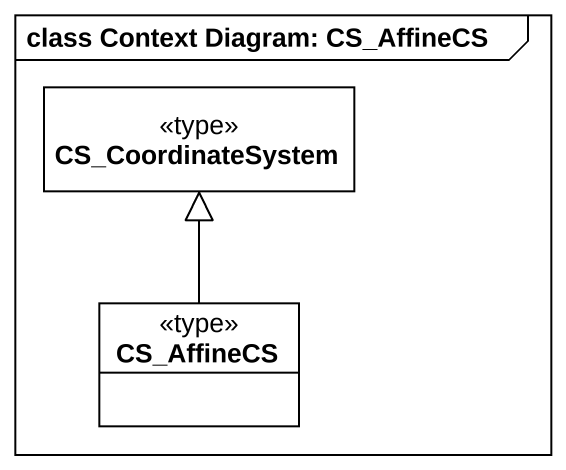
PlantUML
@startuml
mainframe class Context Diagram: CS_AffineCS
hide circle
hide empty members
class CS_CoordinateSystem <<type>>
class CS_AffineCS <<type>>
CS_AffineCS -up-|> CS_CoordinateSystem
@enduml
